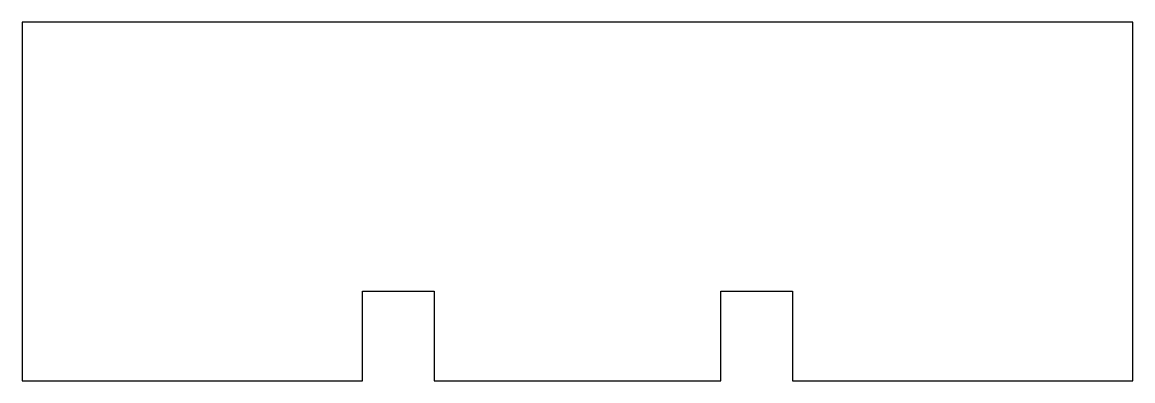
# Model space of a CAD drawing. Header units: millimetres. Extents: x 3848.2 to 3910.2, y 1193.1 to 1213.1.
import ezdxf

# ---------------------------------------------------------------- set-up
doc = ezdxf.new("R2010")
doc.units = ezdxf.units.MM
doc.header["$MEASUREMENT"] = 0
doc.layers.add('Laser$LaserCut1', color=1, linetype='Continuous', true_color=0xff0000)

msp = doc.modelspace()

# ---------------------------------------------------------------- linework, layer by layer
at = {"layer": 'Laser$LaserCut1'}
for points in [[(3910.161, 1213.087), (3891.162, 1213.087), (3887.162, 1213.087), (3871.162, 1213.087), (3867.162, 1213.087), (3848.163, 1213.087)], [(3848.163, 1213.087), (3848.163, 1208.087)], [(3910.161, 1193.087), (3910.161, 1213.087)], [(3848.163, 1208.087), (3848.163, 1193.087)], [(3867.162, 1193.087), (3867.162, 1198.087)], [(3867.162, 1198.087), (3871.162, 1198.087)], [(3871.162, 1198.087), (3871.162, 1193.087)], [(3887.162, 1193.087), (3887.162, 1198.087)], [(3887.162, 1198.087), (3891.162, 1198.087)], [(3891.162, 1198.087), (3891.162, 1193.087)], [(3848.163, 1193.087), (3867.162, 1193.087)], [(3871.162, 1193.087), (3887.162, 1193.087)], [(3891.162, 1193.087), (3910.161, 1193.087)]]:
    msp.add_lwpolyline(points, dxfattribs=at)

doc.saveas('drawing.dxf')
